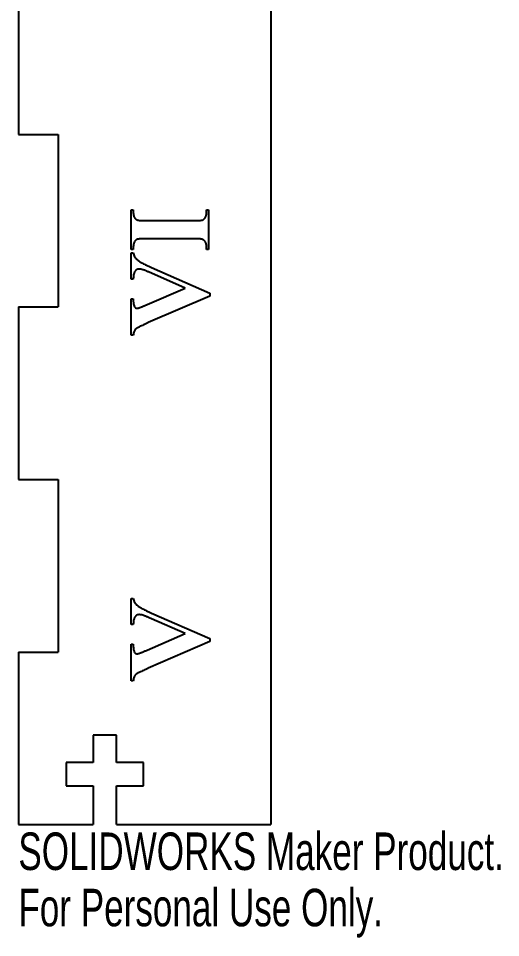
# Model space of a CAD drawing. Header units: millimetres. Extents: x 0 to 234, y -237 to 0.
# Drawn here: x 0 to 62.2, y -236.8 to -118.4 of the extents above; entities that cross this region are included whole.
import ezdxf

# ---------------------------------------------------------------- set-up
doc = ezdxf.new("R2010")
doc.units = ezdxf.units.MM
doc.styles.add('SLDTEXTSTYLE0', font='TXT', dxfattribs={"width": 0.7})

msp = doc.modelspace()

# ---------------------------------------------------------------- linework, layer by layer
at = {"color": 7, "linetype": 'Continuous', "lineweight": 25}
for p, q in [((32.54, -32.54), (32.54, -222.25)), ((0, -111.12), (0, -133.35)), ((0, -133.35), (5.15, -133.35)), ((5.15, -133.35), (5.15, -155.57)), ((14.54, -143.05), (14.82, -143.05)), ((14.54, -148.19), (14.54, -143.05)), ((14.82, -143.05), (14.82, -143.38)), ((24.27, -143.05), (24.54, -143.05)), ((24.27, -143.38), (24.27, -143.05)), ((24.54, -143.05), (24.54, -148.19)), ((16.21, -144.44), (22.88, -144.44)), ((22.88, -146.8), (16.21, -146.8)), ((14.82, -147.87), (14.82, -148.19)), ((24.27, -148.19), (24.27, -147.87)), ((14.82, -148.19), (14.54, -148.19)), ((14.54, -148.61), (14.82, -148.61)), ((14.54, -151.99), (14.54, -148.61)), ((24.54, -148.19), (24.27, -148.19)), ((17.17, -150.49), (24.68, -153.79)), ((21.5, -153.14), (17.18, -151.24)), ((14.82, -151.99), (14.54, -151.99)), ((16.61, -155.26), (21.5, -153.14)), ((24.68, -153.79), (24.68, -154.17)), ((14.54, -154.52), (14.82, -154.52)), ((14.54, -159.21), (14.54, -154.52)), ((14.82, -154.52), (14.82, -154.68)), ((24.68, -154.17), (16.76, -157.6)), ((0, -155.57), (0, -177.8)), ((0, -155.57), (5.15, -155.57)), ((14.82, -159.21), (14.54, -159.21)), ((0, -177.8), (5.15, -177.8)), ((5.15, -177.8), (5.15, -200.03)), ((14.54, -193.12), (14.82, -193.12)), ((14.54, -196.5), (14.54, -193.12)), ((17.17, -195), (24.68, -198.3)), ((14.82, -196.5), (14.54, -196.5)), ((21.5, -197.65), (17.18, -195.75)), ((16.61, -199.77), (21.5, -197.65)), ((24.68, -198.68), (16.76, -202.11)), ((24.68, -198.3), (24.68, -198.68)), ((0, -200.03), (0, -222.25)), ((0, -200.03), (5.15, -200.03)), ((14.54, -199.03), (14.82, -199.03)), ((14.54, -203.72), (14.54, -199.03)), ((14.82, -199.03), (14.82, -199.19)), ((14.82, -203.72), (14.54, -203.72)), ((12.65, -210.75), (9.65, -210.75)), ((9.65, -210.75), (9.65, -214.25)), ((12.65, -214.25), (12.65, -210.75)), ((9.65, -214.25), (6.15, -214.25)), ((6.15, -214.25), (6.15, -217.25)), ((16.15, -214.25), (12.65, -214.25)), ((16.15, -217.25), (16.15, -214.25)), ((6.15, -217.25), (9.65, -217.25)), ((9.65, -217.25), (9.65, -222.25)), ((12.65, -222.25), (12.65, -217.25)), ((12.65, -217.25), (16.15, -217.25)), ((0, -222.25), (9.65, -222.25)), ((12.65, -222.25), (32.54, -222.25))]:
    msp.add_line(p, q, dxfattribs=at)
for points, knots in [([(14.82, -143.38), (14.82, -143.45), (14.83, -143.58), (14.85, -143.76), (14.9, -143.93), (14.95, -144.02), (14.97, -144.07)], [0, 0, 0, 0, 0.286954, 0.546199, 0.781657, 1, 1, 1, 1]), ([(14.97, -144.07), (14.99, -144.1), (15.03, -144.16), (15.11, -144.24), (15.2, -144.31), (15.27, -144.34), (15.31, -144.36)], [0, 0, 0, 0, 0.2322074, 0.4697022, 0.7270458, 1, 1, 1, 1]), ([(15.31, -144.36), (15.33, -144.37), (15.37, -144.39), (15.44, -144.4), (15.52, -144.42), (15.63, -144.42), (15.75, -144.43), (15.89, -144.44), (16.04, -144.44), (16.15, -144.44), (16.21, -144.44)], [0, 0, 0, 0, 0.0613944, 0.1398539, 0.2347603, 0.350353, 0.4848272, 0.6382897, 0.8083673, 1, 1, 1, 1]), ([(22.88, -144.44), (22.94, -144.44), (23.05, -144.44), (23.21, -144.44), (23.35, -144.43), (23.47, -144.42), (23.58, -144.41), (23.67, -144.4), (23.74, -144.38), (23.82, -144.35), (23.9, -144.31), (23.98, -144.24), (24.06, -144.14), (24.13, -144.03), (24.19, -143.9), (24.24, -143.74), (24.26, -143.57), (24.26, -143.45), (24.27, -143.38)], [0, 0, 0, 0, 0.084711, 0.162102, 0.230147, 0.289983, 0.34149, 0.386016, 0.421525, 0.449311, 0.499897, 0.552652, 0.611297, 0.67482, 0.74406, 0.821197, 0.905791, 1, 1, 1, 1]), ([(16.21, -146.8), (16.15, -146.81), (16.04, -146.81), (15.88, -146.81), (15.74, -146.81), (15.61, -146.82), (15.51, -146.83), (15.42, -146.85), (15.34, -146.86), (15.27, -146.89), (15.19, -146.93), (15.11, -147.01), (15.03, -147.1), (14.96, -147.21), (14.89, -147.34), (14.85, -147.5), (14.83, -147.68), (14.82, -147.8), (14.82, -147.87)], [0, 0, 0, 0, 0.084613, 0.161914, 0.229881, 0.289565, 0.342051, 0.385497, 0.421755, 0.449509, 0.498612, 0.551975, 0.609755, 0.673205, 0.743313, 0.82036, 0.904857, 1, 1, 1, 1]), ([(23.78, -146.88), (23.76, -146.88), (23.72, -146.86), (23.65, -146.85), (23.56, -146.83), (23.46, -146.82), (23.34, -146.81), (23.2, -146.81), (23.04, -146.81), (22.93, -146.81), (22.88, -146.8)], [0, 0, 0, 0, 0.061393, 0.137513, 0.234775, 0.350365, 0.484836, 0.635903, 0.808372, 1, 1, 1, 1]), ([(24.12, -147.18), (24.1, -147.15), (24.06, -147.08), (23.98, -147), (23.89, -146.94), (23.81, -146.9), (23.78, -146.88)], [0, 0, 0, 0, 0.233359, 0.472031, 0.727884, 1, 1, 1, 1]), ([(24.27, -147.87), (24.26, -147.8), (24.26, -147.67), (24.23, -147.48), (24.19, -147.32), (24.14, -147.22), (24.12, -147.18)], [0, 0, 0, 0, 0.286117, 0.544606, 0.782294, 1, 1, 1, 1]), ([(14.82, -148.61), (14.84, -148.7), (14.88, -148.88), (15.01, -149.13), (15.18, -149.37), (15.33, -149.5), (15.41, -149.57)], [0, 0, 0, 0, 0.236918, 0.476333, 0.727682, 1, 1, 1, 1]), ([(15.41, -149.57), (15.45, -149.6), (15.53, -149.66), (15.67, -149.75), (15.84, -149.85), (16.05, -149.96), (16.28, -150.08), (16.55, -150.21), (16.85, -150.35), (17.06, -150.44), (17.17, -150.49)], [0, 0, 0, 0, 0.068684, 0.153321, 0.2533, 0.370261, 0.503298, 0.65297, 0.817886, 1, 1, 1, 1]), ([(14.95, -151.16), (14.93, -151.21), (14.88, -151.33), (14.85, -151.53), (14.83, -151.75), (14.82, -151.91), (14.82, -151.99)], [0, 0, 0, 0, 0.209361, 0.446467, 0.708433, 1, 1, 1, 1]), ([(15.59, -150.7), (15.55, -150.7), (15.48, -150.7), (15.38, -150.73), (15.28, -150.76), (15.2, -150.81), (15.12, -150.88), (15.05, -150.96), (14.99, -151.05), (14.96, -151.12), (14.95, -151.16)], [0, 0, 0, 0, 0.1264148, 0.2482079, 0.366353, 0.486474, 0.6071457, 0.7331139, 0.8616872, 1, 1, 1, 1]), ([(17.18, -151.24), (17.11, -151.21), (16.98, -151.15), (16.79, -151.07), (16.62, -151), (16.47, -150.94), (16.34, -150.88), (16.22, -150.84), (16.13, -150.8), (15.99, -150.76), (15.81, -150.71), (15.66, -150.7), (15.59, -150.7)], [0, 0, 0, 0, 0.13407, 0.255033, 0.364576, 0.461521, 0.545869, 0.618349, 0.678252, 0.725194, 0.876632, 1, 1, 1, 1]), ([(14.82, -154.68), (14.82, -154.78), (14.83, -154.97), (14.86, -155.21), (14.9, -155.41), (14.96, -155.52), (14.98, -155.56)], [0, 0, 0, 0, 0.329366, 0.602928, 0.823778, 1, 1, 1, 1]), ([(14.98, -155.56), (15, -155.59), (15.04, -155.64), (15.11, -155.7), (15.2, -155.73), (15.27, -155.73), (15.3, -155.73)], [0, 0, 0, 0, 0.2532, 0.495803, 0.734006, 1, 1, 1, 1]), ([(15.3, -155.73), (15.35, -155.73), (15.45, -155.72), (15.57, -155.69), (15.67, -155.65), (15.75, -155.62), (15.84, -155.58), (15.96, -155.54), (16.09, -155.48), (16.25, -155.41), (16.42, -155.34), (16.55, -155.29), (16.61, -155.26)], [0, 0, 0, 0, 0.102758, 0.224433, 0.265571, 0.323377, 0.396981, 0.485245, 0.589337, 0.710705, 0.846714, 1, 1, 1, 1]), ([(16.76, -157.6), (16.65, -157.65), (16.44, -157.74), (16.15, -157.88), (15.89, -158), (15.67, -158.11), (15.48, -158.2), (15.33, -158.29), (15.22, -158.36), (15.11, -158.43), (15.01, -158.56), (14.92, -158.73), (14.86, -158.96), (14.83, -159.12), (14.82, -159.21)], [0, 0, 0, 0, 0.134122, 0.253778, 0.35971, 0.45193, 0.530109, 0.593556, 0.643844, 0.680089, 0.742381, 0.814787, 0.900423, 1, 1, 1, 1]), ([(14.82, -193.12), (14.84, -193.21), (14.88, -193.39), (15.01, -193.64), (15.18, -193.88), (15.33, -194.01), (15.41, -194.08)], [0, 0, 0, 0, 0.236918, 0.476333, 0.727682, 1, 1, 1, 1]), ([(15.41, -194.08), (15.45, -194.11), (15.53, -194.17), (15.67, -194.26), (15.84, -194.36), (16.05, -194.47), (16.28, -194.59), (16.55, -194.72), (16.85, -194.86), (17.06, -194.95), (17.17, -195)], [0, 0, 0, 0, 0.068684, 0.153321, 0.2533, 0.370261, 0.503298, 0.65297, 0.817886, 1, 1, 1, 1]), ([(15.59, -195.21), (15.55, -195.21), (15.48, -195.21), (15.38, -195.24), (15.28, -195.27), (15.2, -195.32), (15.12, -195.39), (15.05, -195.47), (14.99, -195.56), (14.96, -195.63), (14.95, -195.67)], [0, 0, 0, 0, 0.1264148, 0.2482079, 0.366353, 0.486474, 0.6071457, 0.7331139, 0.8616872, 1, 1, 1, 1]), ([(17.18, -195.75), (17.11, -195.72), (16.98, -195.66), (16.79, -195.58), (16.62, -195.51), (16.47, -195.45), (16.34, -195.39), (16.22, -195.35), (16.13, -195.31), (15.99, -195.27), (15.81, -195.22), (15.66, -195.21), (15.59, -195.21)], [0, 0, 0, 0, 0.13407, 0.255033, 0.364576, 0.461521, 0.545869, 0.618349, 0.678252, 0.725194, 0.876632, 1, 1, 1, 1]), ([(14.95, -195.67), (14.93, -195.72), (14.88, -195.84), (14.85, -196.04), (14.83, -196.26), (14.82, -196.42), (14.82, -196.5)], [0, 0, 0, 0, 0.209361, 0.446467, 0.708433, 1, 1, 1, 1]), ([(14.82, -199.19), (14.82, -199.29), (14.83, -199.48), (14.86, -199.72), (14.9, -199.92), (14.96, -200.03), (14.98, -200.07)], [0, 0, 0, 0, 0.329366, 0.602928, 0.823778, 1, 1, 1, 1]), ([(14.98, -200.07), (15, -200.1), (15.04, -200.15), (15.11, -200.2), (15.2, -200.24), (15.27, -200.24), (15.3, -200.24)], [0, 0, 0, 0, 0.2532, 0.495803, 0.734006, 1, 1, 1, 1]), ([(15.3, -200.24), (15.35, -200.24), (15.45, -200.23), (15.57, -200.2), (15.67, -200.16), (15.75, -200.13), (15.84, -200.09), (15.96, -200.05), (16.09, -199.99), (16.25, -199.92), (16.42, -199.85), (16.55, -199.8), (16.61, -199.77)], [0, 0, 0, 0, 0.102758, 0.224433, 0.265571, 0.323377, 0.396981, 0.485245, 0.589337, 0.710705, 0.846714, 1, 1, 1, 1]), ([(16.76, -202.11), (16.65, -202.16), (16.44, -202.25), (16.15, -202.39), (15.89, -202.51), (15.67, -202.62), (15.48, -202.71), (15.33, -202.8), (15.22, -202.87), (15.11, -202.94), (15.01, -203.07), (14.92, -203.24), (14.86, -203.47), (14.83, -203.63), (14.82, -203.72)], [0, 0, 0, 0, 0.134122, 0.253778, 0.35971, 0.45193, 0.530109, 0.593556, 0.643844, 0.680089, 0.742381, 0.814787, 0.900423, 1, 1, 1, 1])]:
    msp.add_open_spline(points, degree=3, knots=knots, dxfattribs=at)

# ---------------------------------------------------------------- texts
at = {"color": 7, "linetype": 'Continuous', "char_height": 4.8336, "attachment_point": 1, "style": 'SLDTEXTSTYLE0'}
for s, insert in [('SOLIDWORKS Maker Product.', (0, -223.27)), ('For Personal Use Only.', (0, -230.52))]:
    msp.add_mtext(s, dxfattribs=dict(at, insert=insert))

doc.saveas('drawing.dxf')
